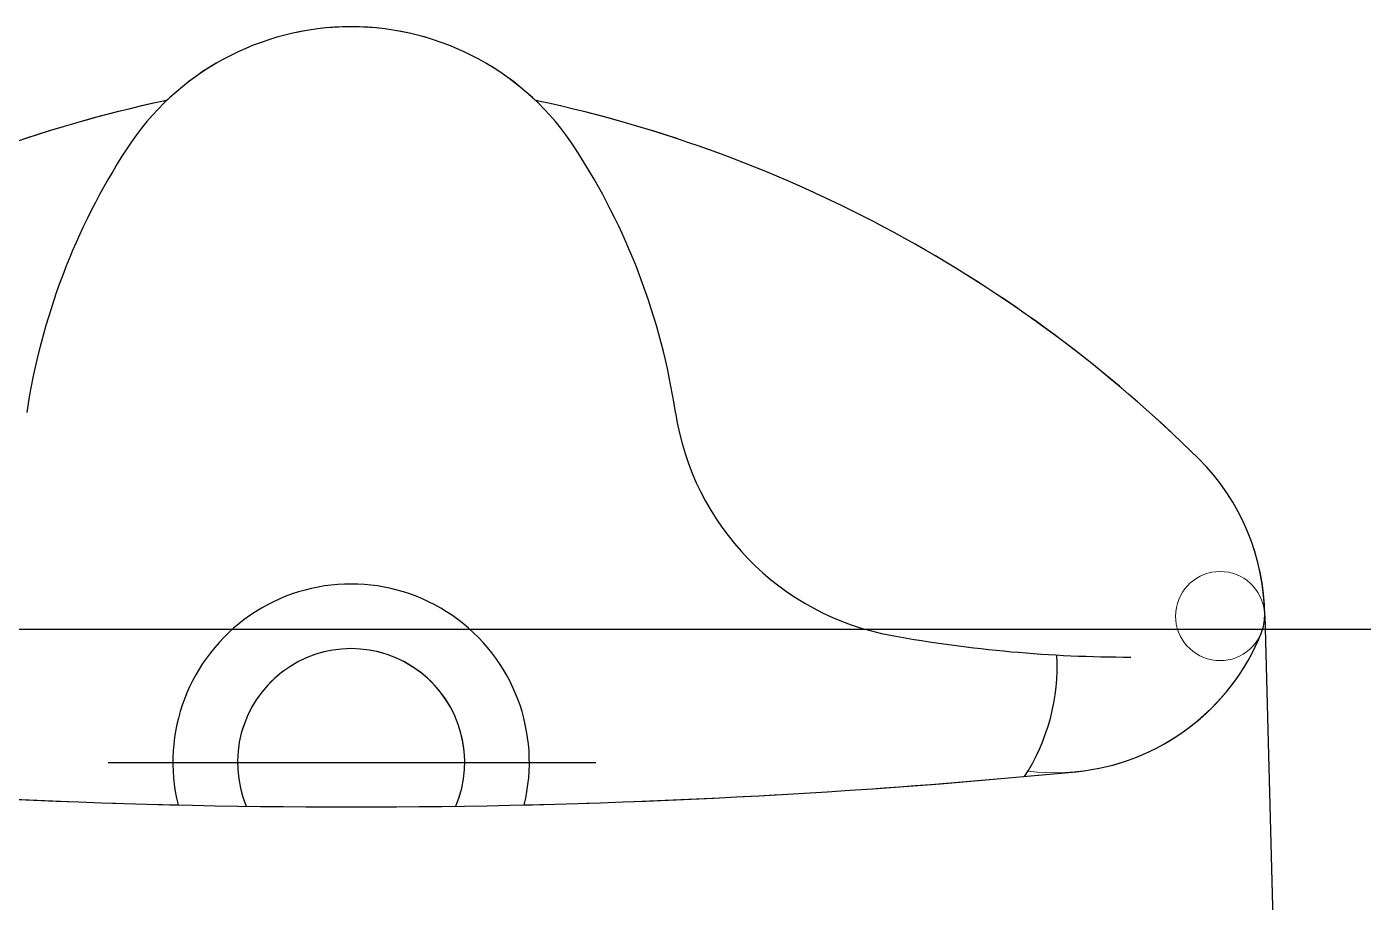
# Model space of a CAD drawing. Header units: millimetres. Extents: x 2148 to 2681, y 758 to 986.
# Drawn here: x 2429.574 to 2429.774, y 950.9302 to 951.0611 of the extents above; entities that cross this region are included whole.
import ezdxf

# ---------------------------------------------------------------- set-up
doc = ezdxf.new("R2010")
doc.units = ezdxf.units.MM
doc.linetypes.add('CENTER2', pattern=[28.575000000000003, 19.05, -3.175, 3.175, -3.175])
for name, color, linetype in [('0.1', 193, 'Continuous'), ('0.4', 121, 'Continuous'), ('S_GRID LINES', 252, 'Continuous')]:
    doc.layers.add(name, color=color, linetype=linetype)

msp = doc.modelspace()

# ---------------------------------------------------------------- linework, layer by layer
at = {"layer": '0.1'}
for p, q in [((2429.759240004646, 950.9729981391719, -1.108796173853822e-08), (2429.762508022806, 950.8510831314924, -1.108796173853822e-08)), ((2429.759240004646, 950.9729981391719, -1.108796173853822e-08), (2429.762508022806, 950.8510831314924, -1.108796173853822e-08)), ((2429.759240004646, 950.9729981391719, -1.108796173853822e-08), (2429.762508022806, 950.8510831314924, -1.108796173853822e-08)), ((2429.759240004646, 950.9729981391719, -1.108796173853822e-08), (2429.762508022806, 950.8510831314924, -1.108796173853822e-08)), ((2429.759240004646, 950.9729981391719, -1.108796173853822e-08), (2429.762508022806, 950.8510831314924, -1.108796173853822e-08)), ((2429.759240004646, 950.9729981391719, -1.108796173853822e-08), (2429.762508022806, 950.8510831314924, -1.108796173853822e-08)), ((2429.759240004646, 950.9729981391719, -1.108796173853822e-08), (2429.762508022806, 950.8510831314924, -1.108796173853822e-08)), ((2429.759240004646, 950.9729981391719, -1.108796173853822e-08), (2429.762508022806, 950.8510831314924, -1.108796173853822e-08)), ((2429.759240004646, 950.9729981391719, -1.108796173853822e-08), (2429.762508022806, 950.8510831314924, -1.108796173853822e-08)), ((2429.759240004646, 950.9729981391719, -1.108796173853822e-08), (2429.762508022806, 950.8510831314924, -1.108796173853822e-08)), ((2429.586248511817, 950.9510828814817, -1.108796173853822e-08), (2429.659180513021, 950.9510828814817, -1.108796173853822e-08)), ((2429.586248511817, 950.9510828814817, -1.108796173853822e-08), (2429.659180513021, 950.9510828814817, -1.108796173853822e-08)), ((2429.586248511817, 950.9510828814817, -1.108796173853822e-08), (2429.659180513021, 950.9510828814817, -1.108796173853822e-08)), ((2429.586248511817, 950.9510828814817, -1.108796173853822e-08), (2429.659180513021, 950.9510828814817, -1.108796173853822e-08)), ((2429.586248511817, 950.9510828814817, -1.108796173853822e-08), (2429.659180513021, 950.9510828814817, -1.108796173853822e-08)), ((2429.586248511817, 950.9510828814817, -1.108796173853822e-08), (2429.659180513021, 950.9510828814817, -1.108796173853822e-08)), ((2429.586248511817, 950.9510828814817, -1.108796173853822e-08), (2429.659180513021, 950.9510828814817, -1.108796173853822e-08)), ((2429.586248511817, 950.9510828814817, -1.108796173853822e-08), (2429.659180513021, 950.9510828814817, -1.108796173853822e-08)), ((2429.586248511817, 950.9510828814817, -1.108796173853822e-08), (2429.659180513021, 950.9510828814817, -1.108796173853822e-08)), ((2429.586248511817, 950.9510828814817, -1.108796173853822e-08), (2429.659180513021, 950.9510828814817, -1.108796173853822e-08))]:
    msp.add_line(p, q, dxfattribs=at)
for centre, radius, start, end in [((2429.622574316576, 951.0210827064728, -1.108796173853822e-08), 0.039999899999, 32.95790810857712, 147.0420918914229), ((2429.622574316576, 951.0210827064728, -1.108796173853822e-08), 0.039999899999, 32.95790810857712, 147.0420918914229), ((2429.622574316576, 951.0210827064728, -1.108796173853822e-08), 0.039999899999, 32.95790810857712, 147.0420918914229), ((2429.622574316576, 951.0210827064728, -1.108796173853822e-08), 0.039999899999, 32.95790810857712, 147.0420918914229), ((2429.622574316576, 951.0210827064728, -1.108796173853822e-08), 0.039999899999, 32.95790810857712, 147.0420918914229), ((2429.622574316576, 951.0210827064728, -1.108796173853822e-08), 0.039999899999, 32.95790810857712, 147.0420918914229), ((2429.622574316576, 951.0210827064728, -1.108796173853822e-08), 0.039999899999, 32.95790810857712, 147.0420918914229), ((2429.622574316576, 951.0210827064728, -1.108796173853822e-08), 0.039999899999, 32.95790810857712, 147.0420918914229), ((2429.622574316576, 951.0210827064728, -1.108796173853822e-08), 0.039999899999, 32.95790810857712, 147.0420918914229), ((2429.622574316576, 951.0210827064728, -1.108796173853822e-08), 0.039999899999, 32.95790810857712, 147.0420918914229), ((2429.636597693946, 950.8544489235936, -1.108796173853822e-08), 0.199999499995, 102.1429334334428, 134.7601460619182), ((2429.636597693946, 950.8544489235936, -1.108796173853822e-08), 0.199999499995, 102.1429334334428, 134.7601460619182), ((2429.636597693946, 950.8544489235936, -1.108796173853822e-08), 0.199999499995, 102.1429334334428, 134.7601460619182), ((2429.636597693946, 950.8544489235936, -1.108796173853822e-08), 0.199999499995, 102.1429334334428, 134.7601460619182), ((2429.636597693946, 950.8544489235936, -1.108796173853822e-08), 0.199999499995, 102.1429334334428, 134.7601460619182), ((2429.636597693946, 950.8544489235936, -1.108796173853822e-08), 0.199999499995, 102.1429334334428, 134.7601460619182), ((2429.636597693946, 950.8544489235936, -1.108796173853822e-08), 0.199999499995, 102.1429334334428, 134.7601460619182), ((2429.636597693946, 950.8544489235936, -1.108796173853822e-08), 0.199999499995, 102.1429334334428, 134.7601460619182), ((2429.636597693946, 950.8544489235936, -1.108796173853822e-08), 0.199999499995, 102.1429334334428, 134.7601460619182), ((2429.636597693946, 950.8544489235936, -1.108796173853822e-08), 0.199999499995, 102.1429334334428, 134.7601460619182), ((2429.622574316576, 950.9196238198928, -1.108796173853822e-08), 0.1333329999966708, 101.9264656363215, 102.1429334334428), ((2429.622574316576, 950.9196238198928, -1.108796173853822e-08), 0.1333329999966708, 101.9264656363215, 102.1429334334428), ((2429.622574316576, 950.9196238198928, -1.108796173853822e-08), 0.1333329999966708, 101.9264656363215, 102.1429334334428), ((2429.622574316576, 950.9196238198928, -1.108796173853822e-08), 0.1333329999966708, 101.9264656363215, 102.1429334334428), ((2429.622574316576, 950.9196238198928, -1.108796173853822e-08), 0.1333329999966708, 101.9264656363215, 102.1429334334428), ((2429.622574316576, 950.9196238198928, -1.108796173853822e-08), 0.1333329999966708, 101.9264656363215, 102.1429334334428), ((2429.622574316576, 950.9196238198928, -1.108796173853822e-08), 0.1333329999966708, 101.9264656363215, 102.1429334334428), ((2429.622574316576, 950.9196238198928, -1.108796173853822e-08), 0.1333329999966708, 101.9264656363215, 102.1429334334428), ((2429.622574316576, 950.9196238198928, -1.108796173853822e-08), 0.1333329999966708, 101.9264656363215, 102.1429334334428), ((2429.622574316576, 950.9196238198928, -1.108796173853822e-08), 0.1333329999966708, 101.9264656363215, 102.1429334334428), ((2429.622574316576, 950.9196238198928, -1.108796173853822e-08), 0.1333329999966708, 77.85706656655718, 78.07353436367852), ((2429.622574316576, 950.9196238198928, -1.108796173853822e-08), 0.1333329999966708, 77.85706656655718, 78.07353436367852), ((2429.622574316576, 950.9196238198928, -1.108796173853822e-08), 0.1333329999966708, 77.85706656655718, 78.07353436367852), ((2429.622574316576, 950.9196238198928, -1.108796173853822e-08), 0.1333329999966708, 77.85706656655718, 78.07353436367852), ((2429.622574316576, 950.9196238198928, -1.108796173853822e-08), 0.1333329999966708, 77.85706656655718, 78.07353436367852), ((2429.622574316576, 950.9196238198928, -1.108796173853822e-08), 0.1333329999966708, 77.85706656655718, 78.07353436367852), ((2429.622574316576, 950.9196238198928, -1.108796173853822e-08), 0.1333329999966708, 77.85706656655718, 78.07353436367852), ((2429.622574316576, 950.9196238198928, -1.108796173853822e-08), 0.1333329999966708, 77.85706656655718, 78.07353436367852), ((2429.622574316576, 950.9196238198928, -1.108796173853822e-08), 0.1333329999966708, 77.85706656655718, 78.07353436367852), ((2429.622574316576, 950.9196238198928, -1.108796173853822e-08), 0.1333329999966708, 77.85706656655718, 78.07353436367852), ((2429.608550939205, 950.8544489235936, -1.108796173853822e-08), 0.199999499995, 45.23985393808178, 77.85706656655718), ((2429.608550939205, 950.8544489235936, -1.108796173853822e-08), 0.199999499995, 45.23985393808178, 77.85706656655718), ((2429.608550939205, 950.8544489235936, -1.108796173853822e-08), 0.199999499995, 45.23985393808178, 77.85706656655718), ((2429.608550939205, 950.8544489235936, -1.108796173853822e-08), 0.199999499995, 45.23985393808178, 77.85706656655718), ((2429.608550939205, 950.8544489235936, -1.108796173853822e-08), 0.199999499995, 45.23985393808178, 77.85706656655718), ((2429.608550939205, 950.8544489235936, -1.108796173853822e-08), 0.199999499995, 45.23985393808178, 77.85706656655718), ((2429.608550939205, 950.8544489235936, -1.108796173853822e-08), 0.199999499995, 45.23985393808178, 77.85706656655718), ((2429.608550939205, 950.8544489235936, -1.108796173853822e-08), 0.199999499995, 45.23985393808178, 77.85706656655718), ((2429.608550939205, 950.8544489235936, -1.108796173853822e-08), 0.199999499995, 45.23985393808178, 77.85706656655718), ((2429.608550939205, 950.8544489235936, -1.108796173853822e-08), 0.199999499995, 45.23985393808178, 77.85706656655718), ((2429.672918418107, 950.9884414221596, -1.108796173853822e-08), 0.09999974999749998, 147.0420918914229, 171.3901035833377), ((2429.672918418107, 950.9884414221596, -1.108796173853822e-08), 0.09999974999749998, 147.0420918914229, 171.3901035833377), ((2429.672918418107, 950.9884414221596, -1.108796173853822e-08), 0.09999974999749998, 147.0420918914229, 171.3901035833377), ((2429.672918418107, 950.9884414221596, -1.108796173853822e-08), 0.09999974999749998, 147.0420918914229, 171.3901035833377), ((2429.672918418107, 950.9884414221596, -1.108796173853822e-08), 0.09999974999749998, 147.0420918914229, 171.3901035833377), ((2429.672918418107, 950.9884414221596, -1.108796173853822e-08), 0.09999974999749998, 147.0420918914229, 171.3901035833377), ((2429.672918418107, 950.9884414221596, -1.108796173853822e-08), 0.09999974999749998, 147.0420918914229, 171.3901035833377), ((2429.672918418107, 950.9884414221596, -1.108796173853822e-08), 0.09999974999749998, 147.0420918914229, 171.3901035833377), ((2429.672918418107, 950.9884414221596, -1.108796173853822e-08), 0.09999974999749998, 147.0420918914229, 171.3901035833377), ((2429.672918418107, 950.9884414221596, -1.108796173853822e-08), 0.09999974999749998, 147.0420918914229, 171.3901035833377), ((2429.572230215044, 950.9884414221596, -1.108796173853822e-08), 0.09999974999749998, 8.609896416662309, 32.95790810857712), ((2429.572230215044, 950.9884414221596, -1.108796173853822e-08), 0.09999974999749998, 8.609896416662309, 32.95790810857712), ((2429.572230215044, 950.9884414221596, -1.108796173853822e-08), 0.09999974999749998, 8.609896416662309, 32.95790810857712), ((2429.572230215044, 950.9884414221596, -1.108796173853822e-08), 0.09999974999749998, 8.609896416662309, 32.95790810857712), ((2429.572230215044, 950.9884414221596, -1.108796173853822e-08), 0.09999974999749998, 8.609896416662309, 32.95790810857712), ((2429.572230215044, 950.9884414221596, -1.108796173853822e-08), 0.09999974999749998, 8.609896416662309, 32.95790810857712), ((2429.572230215044, 950.9884414221596, -1.108796173853822e-08), 0.09999974999749998, 8.609896416662309, 32.95790810857712), ((2429.572230215044, 950.9884414221596, -1.108796173853822e-08), 0.09999974999749998, 8.609896416662309, 32.95790810857712), ((2429.572230215044, 950.9884414221596, -1.108796173853822e-08), 0.09999974999749998, 8.609896416662309, 32.95790810857712), ((2429.572230215044, 950.9884414221596, -1.108796173853822e-08), 0.09999974999749998, 8.609896416662309, 32.95790810857712), ((2429.710652144282, 951.0094002271798, -1.108796173853822e-08), 0.039999899999, 188.6098964166623, 259.7071829857526), ((2429.710652144282, 951.0094002271798, -1.108796173853822e-08), 0.039999899999, 188.6098964166623, 259.7071829857526), ((2429.710652144282, 951.0094002271798, -1.108796173853822e-08), 0.039999899999, 188.6098964166623, 259.7071829857526), ((2429.710652144282, 951.0094002271798, -1.108796173853822e-08), 0.039999899999, 188.6098964166623, 259.7071829857526), ((2429.710652144282, 951.0094002271798, -1.108796173853822e-08), 0.039999899999, 188.6098964166623, 259.7071829857526), ((2429.710652144282, 951.0094002271798, -1.108796173853822e-08), 0.039999899999, 188.6098964166623, 259.7071829857526), ((2429.710652144282, 951.0094002271798, -1.108796173853822e-08), 0.039999899999, 188.6098964166623, 259.7071829857526), ((2429.710652144282, 951.0094002271798, -1.108796173853822e-08), 0.039999899999, 188.6098964166623, 259.7071829857526), ((2429.710652144282, 951.0094002271798, -1.108796173853822e-08), 0.039999899999, 188.6098964166623, 259.7071829857526), ((2429.710652144282, 951.0094002271798, -1.108796173853822e-08), 0.039999899999, 188.6098964166623, 259.7071829857526), ((2429.725907391568, 950.9727920770672, -1.108796173853822e-08), 0.03333324999916667, 0, 45.23985393808178), ((2429.725907391568, 950.9727920770672, -1.108796173853822e-08), 0.03333324999916667, 0, 45.23985393808178), ((2429.725907391568, 950.9727920770672, -1.108796173853822e-08), 0.03333324999916667, 0, 45.23985393808178), ((2429.725907391568, 950.9727920770672, -1.108796173853822e-08), 0.03333324999916667, 0, 45.23985393808178), ((2429.725907391568, 950.9727920770672, -1.108796173853822e-08), 0.03333324999916667, 0, 45.23985393808178), ((2429.725907391568, 950.9727920770672, -1.108796173853822e-08), 0.03333324999916667, 0, 45.23985393808178), ((2429.725907391568, 950.9727920770672, -1.108796173853822e-08), 0.03333324999916667, 0, 45.23985393808178), ((2429.725907391568, 950.9727920770672, -1.108796173853822e-08), 0.03333324999916667, 0, 45.23985393808178), ((2429.725907391568, 950.9727920770672, -1.108796173853822e-08), 0.03333324999916667, 0, 45.23985393808178), ((2429.725907391568, 950.9727920770672, -1.108796173853822e-08), 0.03333324999916667, 0, 45.23985393808178), ((2429.622574316576, 950.9510828814817, -1.108796173853822e-08), 0.02666659999933333, 346.1859408485906, 193.8140591514094), ((2429.622574316576, 950.9510828814817, -1.108796173853822e-08), 0.02666659999933333, 346.1859408485906, 193.8140591514094), ((2429.622574316576, 950.9510828814817, -1.108796173853822e-08), 0.02666659999933333, 346.1859408485906, 193.8140591514094), ((2429.622574316576, 950.9510828814817, -1.108796173853822e-08), 0.02666659999933333, 346.1859408485906, 193.8140591514094), ((2429.622574316576, 950.9510828814817, -1.108796173853822e-08), 0.02666659999933333, 346.1859408485906, 193.8140591514094), ((2429.622574316576, 950.9510828814817, -1.108796173853822e-08), 0.02666659999933333, 346.1859408485906, 193.8140591514094), ((2429.622574316576, 950.9510828814817, -1.108796173853822e-08), 0.02666659999933333, 346.1859408485906, 193.8140591514094), ((2429.622574316576, 950.9510828814817, -1.108796173853822e-08), 0.02666659999933333, 346.1859408485906, 193.8140591514094), ((2429.622574316576, 950.9510828814817, -1.108796173853822e-08), 0.02666659999933333, 346.1859408485906, 193.8140591514094), ((2429.622574316576, 950.9510828814817, -1.108796173853822e-08), 0.02666659999933333, 346.1859408485906, 193.8140591514094), ((2429.752573482028, 950.972956926751, -1.108796173853822e-08), 0.006666649999833333, 338.2052513048289, 0.354197793494973), ((2429.752573482028, 950.972956926751, -1.108796173853822e-08), 0.006666649999833333, 338.2052513048289, 0.354197793494973), ((2429.752573482028, 950.972956926751, -1.108796173853822e-08), 0.006666649999833333, 338.2052513048289, 0.354197793494973), ((2429.752573482028, 950.972956926751, -1.108796173853822e-08), 0.006666649999833333, 338.2052513048289, 0.354197793494973), ((2429.752573482028, 950.972956926751, -1.108796173853822e-08), 0.006666649999833333, 338.2052513048289, 0.354197793494973), ((2429.752573482028, 950.972956926751, -1.108796173853822e-08), 0.006666649999833333, 338.2052513048289, 0.354197793494973), ((2429.752573482028, 950.972956926751, -1.108796173853822e-08), 0.006666649999833333, 338.2052513048289, 0.354197793494973), ((2429.752573482028, 950.972956926751, -1.108796173853822e-08), 0.006666649999833333, 338.2052513048289, 0.354197793494973), ((2429.752573482028, 950.972956926751, -1.108796173853822e-08), 0.006666649999833333, 338.2052513048289, 0.354197793494973), ((2429.752573482028, 950.972956926751, -1.108796173853822e-08), 0.006666649999833333, 338.2052513048289, 0.354197793494973), ((2429.739240691566, 951.1668250249785, -1.108796173853822e-08), 0.199999499995, 259.7071829857526, 270), ((2429.739240691566, 951.1668250249785, -1.108796173853822e-08), 0.199999499995, 259.7071829857526, 270), ((2429.739240691566, 951.1668250249785, -1.108796173853822e-08), 0.199999499995, 259.7071829857526, 270), ((2429.739240691566, 951.1668250249785, -1.108796173853822e-08), 0.199999499995, 259.7071829857526, 270), ((2429.739240691566, 951.1668250249785, -1.108796173853822e-08), 0.199999499995, 259.7071829857526, 270), ((2429.739240691566, 951.1668250249785, -1.108796173853822e-08), 0.199999499995, 259.7071829857526, 270), ((2429.739240691566, 951.1668250249785, -1.108796173853822e-08), 0.199999499995, 259.7071829857526, 270), ((2429.739240691566, 951.1668250249785, -1.108796173853822e-08), 0.199999499995, 259.7071829857526, 270), ((2429.739240691566, 951.1668250249785, -1.108796173853822e-08), 0.199999499995, 259.7071829857526, 270), ((2429.739240691566, 951.1668250249785, -1.108796173853822e-08), 0.199999499995, 259.7071829857526, 270), ((2429.727813014329, 950.9828577749429, -1.108796173853822e-08), 0.03333324999916667, 275.5579196270638, 338.2052513048289), ((2429.727813014329, 950.9828577749429, -1.108796173853822e-08), 0.03333324999916667, 275.5579196270638, 338.2052513048289), ((2429.727813014329, 950.9828577749429, -1.108796173853822e-08), 0.03333324999916667, 275.5579196270638, 338.2052513048289), ((2429.727813014329, 950.9828577749429, -1.108796173853822e-08), 0.03333324999916667, 275.5579196270638, 338.2052513048289), ((2429.727813014329, 950.9828577749429, -1.108796173853822e-08), 0.03333324999916667, 275.5579196270638, 338.2052513048289), ((2429.727813014329, 950.9828577749429, -1.108796173853822e-08), 0.03333324999916667, 275.5579196270638, 338.2052513048289), ((2429.727813014329, 950.9828577749429, -1.108796173853822e-08), 0.03333324999916667, 275.5579196270638, 338.2052513048289), ((2429.727813014329, 950.9828577749429, -1.108796173853822e-08), 0.03333324999916667, 275.5579196270638, 338.2052513048289), ((2429.727813014329, 950.9828577749429, -1.108796173853822e-08), 0.03333324999916667, 275.5579196270638, 338.2052513048289), ((2429.727813014329, 950.9828577749429, -1.108796173853822e-08), 0.03333324999916667, 275.5579196270638, 338.2052513048289), ((2429.622574316576, 950.9510828814817, -1.108796173853822e-08), 0.016999957499575, 337.3130539478161, 202.6869460521839), ((2429.622574316576, 950.9510828814817, -1.108796173853822e-08), 0.016999957499575, 337.3130539478161, 202.6869460521839), ((2429.622574316576, 950.9510828814817, -1.108796173853822e-08), 0.016999957499575, 337.3130539478161, 202.6869460521839), ((2429.622574316576, 950.9510828814817, -1.108796173853822e-08), 0.016999957499575, 337.3130539478161, 202.6869460521839), ((2429.622574316576, 950.9510828814817, -1.108796173853822e-08), 0.016999957499575, 337.3130539478161, 202.6869460521839), ((2429.622574316576, 950.9510828814817, -1.108796173853822e-08), 0.016999957499575, 337.3130539478161, 202.6869460521839), ((2429.622574316576, 950.9510828814817, -1.108796173853822e-08), 0.016999957499575, 337.3130539478161, 202.6869460521839), ((2429.622574316576, 950.9510828814817, -1.108796173853822e-08), 0.016999957499575, 337.3130539478161, 202.6869460521839), ((2429.622574316576, 950.9510828814817, -1.108796173853822e-08), 0.016999957499575, 337.3130539478161, 202.6869460521839), ((2429.622574316576, 950.9510828814817, -1.108796173853822e-08), 0.016999957499575, 337.3130539478161, 202.6869460521839), ((2429.698181141143, 950.9653550126676, -1.108796173853822e-08), 0.02999992499925, 326.8616794757604, 3.400537915627815), ((2429.698181141143, 950.9653550126676, -1.108796173853822e-08), 0.02999992499925, 326.8616794757604, 3.400537915627815), ((2429.698181141143, 950.9653550126676, -1.108796173853822e-08), 0.02999992499925, 326.8616794757604, 3.400537915627815), ((2429.698181141143, 950.9653550126676, -1.108796173853822e-08), 0.02999992499925, 326.8616794757604, 3.400537915627815), ((2429.698181141143, 950.9653550126676, -1.108796173853822e-08), 0.02999992499925, 326.8616794757604, 3.400537915627815), ((2429.698181141143, 950.9653550126676, -1.108796173853822e-08), 0.02999992499925, 326.8616794757604, 3.400537915627815), ((2429.698181141143, 950.9653550126676, -1.108796173853822e-08), 0.02999992499925, 326.8616794757604, 3.400537915627815), ((2429.698181141143, 950.9653550126676, -1.108796173853822e-08), 0.02999992499925, 326.8616794757604, 3.400537915627815), ((2429.698181141143, 950.9653550126676, -1.108796173853822e-08), 0.02999992499925, 326.8616794757604, 3.400537915627815), ((2429.698181141143, 950.9653550126676, -1.108796173853822e-08), 0.02999992499925, 326.8616794757604, 3.400537915627815), ((2429.622574316576, 952.0643431006027, -1.108796173853822e-08), 1.119926869123744, 264.4420803729362, 275.5579196270638), ((2429.622574316576, 952.0643431006027, -1.108796173853822e-08), 1.119926869123744, 264.4420803729362, 275.5579196270638), ((2429.622574316576, 952.0643431006027, -1.108796173853822e-08), 1.119926869123744, 264.4420803729362, 275.5579196270638), ((2429.622574316576, 952.0643431006027, -1.108796173853822e-08), 1.119926869123744, 264.4420803729362, 275.5579196270638), ((2429.622574316576, 952.0643431006027, -1.108796173853822e-08), 1.119926869123744, 264.4420803729362, 275.5579196270638), ((2429.622574316576, 952.0643431006027, -1.108796173853822e-08), 1.119926869123744, 264.4420803729362, 275.5579196270638), ((2429.622574316576, 952.0643431006027, -1.108796173853822e-08), 1.119926869123744, 264.4420803729362, 275.5579196270638), ((2429.622574316576, 952.0643431006027, -1.108796173853822e-08), 1.119926869123744, 264.4420803729362, 275.5579196270638), ((2429.622574316576, 952.0643431006027, -1.108796173853822e-08), 1.119926869123744, 264.4420803729362, 275.5579196270638), ((2429.622574316576, 952.0643431006027, -1.108796173853822e-08), 1.119926869123744, 264.4420803729362, 275.5579196270638)]:
    msp.add_arc(centre, radius, start, end, dxfattribs=at)
at = {"layer": '0.4', "color": 193, "lineweight": 0, "ltscale": 0.5}
for p, q in [((2429.759240004646, 950.9729981391719, -1.108796173853822e-08), (2429.762508022806, 950.8510831314924, -1.108796173853822e-08)), ((2429.759240004646, 950.9729981391719, -1.108796173853822e-08), (2429.762508022806, 950.8510831314924, -1.108796173853822e-08)), ((2429.759240004646, 950.9729981391719, -1.108796173853822e-08), (2429.762508022806, 950.8510831314924, -1.108796173853822e-08)), ((2429.759240004646, 950.9729981391719, -1.108796173853822e-08), (2429.762508022806, 950.8510831314924, -1.108796173853822e-08)), ((2429.759240004646, 950.9729981391719, -1.108796173853822e-08), (2429.762508022806, 950.8510831314924, -1.108796173853822e-08)), ((2429.759240004646, 950.9729981391719, -1.108796173853822e-08), (2429.762508022806, 950.8510831314924, -1.108796173853822e-08)), ((2429.759240004646, 950.9729981391719, -1.108796173853822e-08), (2429.762508022806, 950.8510831314924, -1.108796173853822e-08)), ((2429.759240004646, 950.9729981391719, -1.108796173853822e-08), (2429.762508022806, 950.8510831314924, -1.108796173853822e-08)), ((2429.759240004646, 950.9729981391719, -1.108796173853822e-08), (2429.762508022806, 950.8510831314924, -1.108796173853822e-08)), ((2429.759240004646, 950.9729981391719, -1.108796173853822e-08), (2429.762508022806, 950.8510831314924, -1.108796173853822e-08)), ((2429.639574274076, 950.9510828814817, -1.108796173853822e-08), (2429.605574359075, 950.9510828814817, -1.108796173853822e-08)), ((2429.639574274076, 950.9510828814817, -1.108796173853822e-08), (2429.605574359075, 950.9510828814817, -1.108796173853822e-08)), ((2429.639574274076, 950.9510828814817, -1.108796173853822e-08), (2429.605574359075, 950.9510828814817, -1.108796173853822e-08)), ((2429.639574274076, 950.9510828814817, -1.108796173853822e-08), (2429.605574359075, 950.9510828814817, -1.108796173853822e-08)), ((2429.639574274076, 950.9510828814817, -1.108796173853822e-08), (2429.605574359075, 950.9510828814817, -1.108796173853822e-08)), ((2429.639574274076, 950.9510828814817, -1.108796173853822e-08), (2429.605574359075, 950.9510828814817, -1.108796173853822e-08)), ((2429.639574274076, 950.9510828814817, -1.108796173853822e-08), (2429.605574359075, 950.9510828814817, -1.108796173853822e-08)), ((2429.639574274076, 950.9510828814817, -1.108796173853822e-08), (2429.605574359075, 950.9510828814817, -1.108796173853822e-08)), ((2429.639574274076, 950.9510828814817, -1.108796173853822e-08), (2429.605574359075, 950.9510828814817, -1.108796173853822e-08)), ((2429.639574274076, 950.9510828814817, -1.108796173853822e-08), (2429.605574359075, 950.9510828814817, -1.108796173853822e-08))]:
    msp.add_line(p, q, dxfattribs=at)
for centre, radius, start, end in [((2429.622574316576, 951.0210827064728, -1.108796173853822e-08), 0.03999989999900344, 46.46142057375373, 133.5385794262463), ((2429.622574316576, 951.0210827064728, -1.108796173853822e-08), 0.03999989999900344, 46.46142057375373, 133.5385794262463), ((2429.622574316576, 951.0210827064728, -1.108796173853822e-08), 0.03999989999900344, 46.46142057375373, 133.5385794262463), ((2429.622574316576, 951.0210827064728, -1.108796173853822e-08), 0.03999989999900344, 46.46142057375373, 133.5385794262463), ((2429.622574316576, 951.0210827064728, -1.108796173853822e-08), 0.03999989999900344, 46.46142057375373, 133.5385794262463), ((2429.622574316576, 951.0210827064728, -1.108796173853822e-08), 0.03999989999900344, 46.46142057375373, 133.5385794262463), ((2429.622574316576, 951.0210827064728, -1.108796173853822e-08), 0.03999989999900344, 46.46142057375373, 133.5385794262463), ((2429.622574316576, 951.0210827064728, -1.108796173853822e-08), 0.03999989999900344, 46.46142057375373, 133.5385794262463), ((2429.622574316576, 951.0210827064728, -1.108796173853822e-08), 0.03999989999900344, 46.46142057375373, 133.5385794262463), ((2429.622574316576, 951.0210827064728, -1.108796173853822e-08), 0.03999989999900344, 46.46142057375373, 133.5385794262463), ((2429.636597693946, 950.8544489235936, -1.108796173853822e-08), 0.1999994999950151, 101.9984734764744, 134.7601460619182), ((2429.636597693946, 950.8544489235936, -1.108796173853822e-08), 0.1999994999950151, 101.9984734764744, 134.7601460619182), ((2429.636597693946, 950.8544489235936, -1.108796173853822e-08), 0.1999994999950151, 101.9984734764744, 134.7601460619182), ((2429.636597693946, 950.8544489235936, -1.108796173853822e-08), 0.1999994999950151, 101.9984734764744, 134.7601460619182), ((2429.636597693946, 950.8544489235936, -1.108796173853822e-08), 0.1999994999950151, 101.9984734764744, 134.7601460619182), ((2429.636597693946, 950.8544489235936, -1.108796173853822e-08), 0.1999994999950151, 101.9984734764744, 134.7601460619182), ((2429.636597693946, 950.8544489235936, -1.108796173853822e-08), 0.1999994999950151, 101.9984734764744, 134.7601460619182), ((2429.636597693946, 950.8544489235936, -1.108796173853822e-08), 0.1999994999950151, 101.9984734764744, 134.7601460619182), ((2429.636597693946, 950.8544489235936, -1.108796173853822e-08), 0.1999994999950151, 101.9984734764744, 134.7601460619182), ((2429.636597693946, 950.8544489235936, -1.108796173853822e-08), 0.1999994999950151, 101.9984734764744, 134.7601460619182), ((2429.608550939205, 950.8544489235936, -1.108796173853822e-08), 0.1999994999949851, 45.23985393808178, 78.00152652352564), ((2429.608550939205, 950.8544489235936, -1.108796173853822e-08), 0.1999994999949851, 45.23985393808178, 78.00152652352564), ((2429.608550939205, 950.8544489235936, -1.108796173853822e-08), 0.1999994999949851, 45.23985393808178, 78.00152652352564), ((2429.608550939205, 950.8544489235936, -1.108796173853822e-08), 0.1999994999949851, 45.23985393808178, 78.00152652352564), ((2429.608550939205, 950.8544489235936, -1.108796173853822e-08), 0.1999994999949851, 45.23985393808178, 78.00152652352564), ((2429.608550939205, 950.8544489235936, -1.108796173853822e-08), 0.1999994999949851, 45.23985393808178, 78.00152652352564), ((2429.608550939205, 950.8544489235936, -1.108796173853822e-08), 0.1999994999949851, 45.23985393808178, 78.00152652352564), ((2429.608550939205, 950.8544489235936, -1.108796173853822e-08), 0.1999994999949851, 45.23985393808178, 78.00152652352564), ((2429.608550939205, 950.8544489235936, -1.108796173853822e-08), 0.1999994999949851, 45.23985393808178, 78.00152652352564), ((2429.608550939205, 950.8544489235936, -1.108796173853822e-08), 0.1999994999949851, 45.23985393808178, 78.00152652352564), ((2429.725907391568, 950.9727920770672, -1.108796173853822e-08), 0.03333324999917909, 0.354197793494973, 45.23985393808178), ((2429.725907391568, 950.9727920770672, -1.108796173853822e-08), 0.03333324999917909, 0.354197793494973, 45.23985393808178), ((2429.725907391568, 950.9727920770672, -1.108796173853822e-08), 0.03333324999917909, 0.354197793494973, 45.23985393808178), ((2429.725907391568, 950.9727920770672, -1.108796173853822e-08), 0.03333324999917909, 0.354197793494973, 45.23985393808178), ((2429.725907391568, 950.9727920770672, -1.108796173853822e-08), 0.03333324999917909, 0.354197793494973, 45.23985393808178), ((2429.725907391568, 950.9727920770672, -1.108796173853822e-08), 0.03333324999917909, 0.354197793494973, 45.23985393808178), ((2429.725907391568, 950.9727920770672, -1.108796173853822e-08), 0.03333324999917909, 0.354197793494973, 45.23985393808178), ((2429.725907391568, 950.9727920770672, -1.108796173853822e-08), 0.03333324999917909, 0.354197793494973, 45.23985393808178), ((2429.725907391568, 950.9727920770672, -1.108796173853822e-08), 0.03333324999917909, 0.354197793494973, 45.23985393808178), ((2429.725907391568, 950.9727920770672, -1.108796173853822e-08), 0.03333324999917909, 0.354197793494973, 45.23985393808178), ((2429.752573482028, 950.972956926751, -1.108796173853822e-08), 0.006666649999680729, 0, 338.2052513048289), ((2429.752573482028, 950.972956926751, -1.108796173853822e-08), 0.006666649999680729, 0, 338.2052513048289), ((2429.752573482028, 950.972956926751, -1.108796173853822e-08), 0.006666649999680729, 0, 338.2052513048289), ((2429.752573482028, 950.972956926751, -1.108796173853822e-08), 0.006666649999680729, 0, 338.2052513048289), ((2429.752573482028, 950.972956926751, -1.108796173853822e-08), 0.006666649999680729, 0, 338.2052513048289), ((2429.752573482028, 950.972956926751, -1.108796173853822e-08), 0.006666649999680729, 0, 338.2052513048289), ((2429.752573482028, 950.972956926751, -1.108796173853822e-08), 0.006666649999680729, 0, 338.2052513048289), ((2429.752573482028, 950.972956926751, -1.108796173853822e-08), 0.006666649999680729, 0, 338.2052513048289), ((2429.752573482028, 950.972956926751, -1.108796173853822e-08), 0.006666649999680729, 0, 338.2052513048289), ((2429.752573482028, 950.972956926751, -1.108796173853822e-08), 0.006666649999680729, 0, 338.2052513048289), ((2429.622574316576, 950.9510828814817, -1.108796173853822e-08), 0.02666659999934158, 346.1859408485906, 193.8140591514094), ((2429.622574316576, 950.9510828814817, -1.108796173853822e-08), 0.02666659999934158, 346.1859408485906, 193.8140591514094), ((2429.622574316576, 950.9510828814817, -1.108796173853822e-08), 0.02666659999934158, 346.1859408485906, 193.8140591514094), ((2429.622574316576, 950.9510828814817, -1.108796173853822e-08), 0.02666659999934158, 346.1859408485906, 193.8140591514094), ((2429.622574316576, 950.9510828814817, -1.108796173853822e-08), 0.02666659999934158, 346.1859408485906, 193.8140591514094), ((2429.622574316576, 950.9510828814817, -1.108796173853822e-08), 0.02666659999934158, 346.1859408485906, 193.8140591514094), ((2429.622574316576, 950.9510828814817, -1.108796173853822e-08), 0.02666659999934158, 346.1859408485906, 193.8140591514094), ((2429.622574316576, 950.9510828814817, -1.108796173853822e-08), 0.02666659999934158, 346.1859408485906, 193.8140591514094), ((2429.622574316576, 950.9510828814817, -1.108796173853822e-08), 0.02666659999934158, 346.1859408485906, 193.8140591514094), ((2429.622574316576, 950.9510828814817, -1.108796173853822e-08), 0.02666659999934158, 346.1859408485906, 193.8140591514094), ((2429.752573482028, 950.972956926751, -1.108796173853822e-08), 0.006666649999680728, 338.2052513048289, 0), ((2429.752573482028, 950.972956926751, -1.108796173853822e-08), 0.006666649999680728, 338.2052513048289, 0), ((2429.752573482028, 950.972956926751, -1.108796173853822e-08), 0.006666649999680728, 338.2052513048289, 0), ((2429.752573482028, 950.972956926751, -1.108796173853822e-08), 0.006666649999680728, 338.2052513048289, 0), ((2429.752573482028, 950.972956926751, -1.108796173853822e-08), 0.006666649999680728, 338.2052513048289, 0), ((2429.752573482028, 950.972956926751, -1.108796173853822e-08), 0.006666649999680728, 338.2052513048289, 0), ((2429.752573482028, 950.972956926751, -1.108796173853822e-08), 0.006666649999680728, 338.2052513048289, 0), ((2429.752573482028, 950.972956926751, -1.108796173853822e-08), 0.006666649999680728, 338.2052513048289, 0), ((2429.752573482028, 950.972956926751, -1.108796173853822e-08), 0.006666649999680728, 338.2052513048289, 0), ((2429.752573482028, 950.972956926751, -1.108796173853822e-08), 0.006666649999680728, 338.2052513048289, 0), ((2429.727813014329, 950.9828577749429, -1.108796173853822e-08), 0.03333324999916452, 263.1068237185328, 338.2052513048289), ((2429.727813014329, 950.9828577749429, -1.108796173853822e-08), 0.03333324999916452, 263.1068237185328, 338.2052513048289), ((2429.727813014329, 950.9828577749429, -1.108796173853822e-08), 0.03333324999916452, 263.1068237185328, 338.2052513048289), ((2429.727813014329, 950.9828577749429, -1.108796173853822e-08), 0.03333324999916452, 263.1068237185328, 338.2052513048289), ((2429.727813014329, 950.9828577749429, -1.108796173853822e-08), 0.03333324999916452, 263.1068237185328, 338.2052513048289), ((2429.727813014329, 950.9828577749429, -1.108796173853822e-08), 0.03333324999916452, 263.1068237185328, 338.2052513048289), ((2429.727813014329, 950.9828577749429, -1.108796173853822e-08), 0.03333324999916452, 263.1068237185328, 338.2052513048289), ((2429.727813014329, 950.9828577749429, -1.108796173853822e-08), 0.03333324999916452, 263.1068237185328, 338.2052513048289), ((2429.727813014329, 950.9828577749429, -1.108796173853822e-08), 0.03333324999916452, 263.1068237185328, 338.2052513048289), ((2429.727813014329, 950.9828577749429, -1.108796173853822e-08), 0.03333324999916452, 263.1068237185328, 338.2052513048289), ((2429.727813014329, 950.9828577749429, -1.108796173853822e-08), 0.03333324999916452, 275.5579196270638, 338.2052513048289), ((2429.727813014329, 950.9828577749429, -1.108796173853822e-08), 0.03333324999916452, 275.5579196270638, 338.2052513048289), ((2429.727813014329, 950.9828577749429, -1.108796173853822e-08), 0.03333324999916452, 275.5579196270638, 338.2052513048289), ((2429.727813014329, 950.9828577749429, -1.108796173853822e-08), 0.03333324999916452, 275.5579196270638, 338.2052513048289), ((2429.727813014329, 950.9828577749429, -1.108796173853822e-08), 0.03333324999916452, 275.5579196270638, 338.2052513048289), ((2429.727813014329, 950.9828577749429, -1.108796173853822e-08), 0.03333324999916452, 275.5579196270638, 338.2052513048289), ((2429.727813014329, 950.9828577749429, -1.108796173853822e-08), 0.03333324999916452, 275.5579196270638, 338.2052513048289), ((2429.727813014329, 950.9828577749429, -1.108796173853822e-08), 0.03333324999916452, 275.5579196270638, 338.2052513048289), ((2429.727813014329, 950.9828577749429, -1.108796173853822e-08), 0.03333324999916452, 275.5579196270638, 338.2052513048289), ((2429.727813014329, 950.9828577749429, -1.108796173853822e-08), 0.03333324999916452, 275.5579196270638, 338.2052513048289), ((2429.622574316576, 950.9510828814817, -1.108796173853822e-08), 0.01699995749957091, 0, 180), ((2429.622574316576, 950.9510828814817, -1.108796173853822e-08), 0.01699995749957091, 0, 180), ((2429.622574316576, 950.9510828814817, -1.108796173853822e-08), 0.01699995749957091, 0, 180), ((2429.622574316576, 950.9510828814817, -1.108796173853822e-08), 0.01699995749957091, 0, 180), ((2429.622574316576, 950.9510828814817, -1.108796173853822e-08), 0.01699995749957091, 0, 180), ((2429.622574316576, 950.9510828814817, -1.108796173853822e-08), 0.01699995749957091, 0, 180), ((2429.622574316576, 950.9510828814817, -1.108796173853822e-08), 0.01699995749957091, 0, 180), ((2429.622574316576, 950.9510828814817, -1.108796173853822e-08), 0.01699995749957091, 0, 180), ((2429.622574316576, 950.9510828814817, -1.108796173853822e-08), 0.01699995749957091, 0, 180), ((2429.622574316576, 950.9510828814817, -1.108796173853822e-08), 0.01699995749957091, 0, 180), ((2429.622574316576, 952.0643431006027, -1.108796173853822e-08), 1.119926869123687, 264.4420803729362, 275.5579196270638), ((2429.622574316576, 952.0643431006027, -1.108796173853822e-08), 1.119926869123687, 264.4420803729362, 275.5579196270638), ((2429.622574316576, 952.0643431006027, -1.108796173853822e-08), 1.119926869123687, 264.4420803729362, 275.5579196270638), ((2429.622574316576, 952.0643431006027, -1.108796173853822e-08), 1.119926869123687, 264.4420803729362, 275.5579196270638), ((2429.622574316576, 952.0643431006027, -1.108796173853822e-08), 1.119926869123687, 264.4420803729362, 275.5579196270638), ((2429.622574316576, 952.0643431006027, -1.108796173853822e-08), 1.119926869123687, 264.4420803729362, 275.5579196270638), ((2429.622574316576, 952.0643431006027, -1.108796173853822e-08), 1.119926869123687, 264.4420803729362, 275.5579196270638), ((2429.622574316576, 952.0643431006027, -1.108796173853822e-08), 1.119926869123687, 264.4420803729362, 275.5579196270638), ((2429.622574316576, 952.0643431006027, -1.108796173853822e-08), 1.119926869123687, 264.4420803729362, 275.5579196270638), ((2429.622574316576, 952.0643431006027, -1.108796173853822e-08), 1.119926869123687, 264.4420803729362, 275.5579196270638), ((2429.622574316576, 952.0643431006027, -1.108796173853822e-08), 1.119926869123687, 264.8397862288841, 268.6750715626566), ((2429.622574316576, 952.0643431006027, -1.108796173853822e-08), 1.119926869123687, 264.8397862288841, 268.6750715626566), ((2429.622574316576, 952.0643431006027, -1.108796173853822e-08), 1.119926869123687, 264.8397862288841, 268.6750715626566), ((2429.622574316576, 952.0643431006027, -1.108796173853822e-08), 1.119926869123687, 264.8397862288841, 268.6750715626566), ((2429.622574316576, 952.0643431006027, -1.108796173853822e-08), 1.119926869123687, 264.8397862288841, 268.6750715626566), ((2429.622574316576, 952.0643431006027, -1.108796173853822e-08), 1.119926869123687, 264.8397862288841, 268.6750715626566), ((2429.622574316576, 952.0643431006027, -1.108796173853822e-08), 1.119926869123687, 264.8397862288841, 268.6750715626566), ((2429.622574316576, 952.0643431006027, -1.108796173853822e-08), 1.119926869123687, 264.8397862288841, 268.6750715626566), ((2429.622574316576, 952.0643431006027, -1.108796173853822e-08), 1.119926869123687, 264.8397862288841, 268.6750715626566), ((2429.622574316576, 952.0643431006027, -1.108796173853822e-08), 1.119926869123687, 264.8397862288841, 268.6750715626566), ((2429.622574316576, 952.0643431006027, -1.108796173853822e-08), 1.119926869123687, 271.3249284373434, 275.1602137711159), ((2429.622574316576, 952.0643431006027, -1.108796173853822e-08), 1.119926869123687, 271.3249284373434, 275.1602137711159), ((2429.622574316576, 952.0643431006027, -1.108796173853822e-08), 1.119926869123687, 271.3249284373434, 275.1602137711159), ((2429.622574316576, 952.0643431006027, -1.108796173853822e-08), 1.119926869123687, 271.3249284373434, 275.1602137711159), ((2429.622574316576, 952.0643431006027, -1.108796173853822e-08), 1.119926869123687, 271.3249284373434, 275.1602137711159), ((2429.622574316576, 952.0643431006027, -1.108796173853822e-08), 1.119926869123687, 271.3249284373434, 275.1602137711159), ((2429.622574316576, 952.0643431006027, -1.108796173853822e-08), 1.119926869123687, 271.3249284373434, 275.1602137711159), ((2429.622574316576, 952.0643431006027, -1.108796173853822e-08), 1.119926869123687, 271.3249284373434, 275.1602137711159), ((2429.622574316576, 952.0643431006027, -1.108796173853822e-08), 1.119926869123687, 271.3249284373434, 275.1602137711159), ((2429.622574316576, 952.0643431006027, -1.108796173853822e-08), 1.119926869123687, 271.3249284373434, 275.1602137711159), ((2429.698181141143, 950.9653550126676, -1.108796173853822e-08), 0.02999992499928291, 326.8616794757604, 328.6910394296015), ((2429.698181141143, 950.9653550126676, -1.108796173853822e-08), 0.02999992499928291, 326.8616794757604, 328.6910394296015), ((2429.698181141143, 950.9653550126676, -1.108796173853822e-08), 0.02999992499928291, 326.8616794757604, 328.6910394296015), ((2429.698181141143, 950.9653550126676, -1.108796173853822e-08), 0.02999992499928291, 326.8616794757604, 328.6910394296015), ((2429.698181141143, 950.9653550126676, -1.108796173853822e-08), 0.02999992499928291, 326.8616794757604, 328.6910394296015), ((2429.698181141143, 950.9653550126676, -1.108796173853822e-08), 0.02999992499928291, 326.8616794757604, 328.6910394296015), ((2429.698181141143, 950.9653550126676, -1.108796173853822e-08), 0.02999992499928291, 326.8616794757604, 328.6910394296015), ((2429.698181141143, 950.9653550126676, -1.108796173853822e-08), 0.02999992499928291, 326.8616794757604, 328.6910394296015), ((2429.698181141143, 950.9653550126676, -1.108796173853822e-08), 0.02999992499928291, 326.8616794757604, 328.6910394296015), ((2429.698181141143, 950.9653550126676, -1.108796173853822e-08), 0.02999992499928291, 326.8616794757604, 328.6910394296015)]:
    msp.add_arc(centre, radius, start, end, dxfattribs=at)
at = {"layer": 'S_GRID LINES', "linetype": 'CENTER2', "ltscale": 0.2}
msp.add_line((2455.199871747003, 950.9709358942235, -1.451589113619014e-09), (2392.551822900369, 950.9709358942235, -1.451589113619014e-09), dxfattribs=at)

doc.saveas('drawing.dxf')
